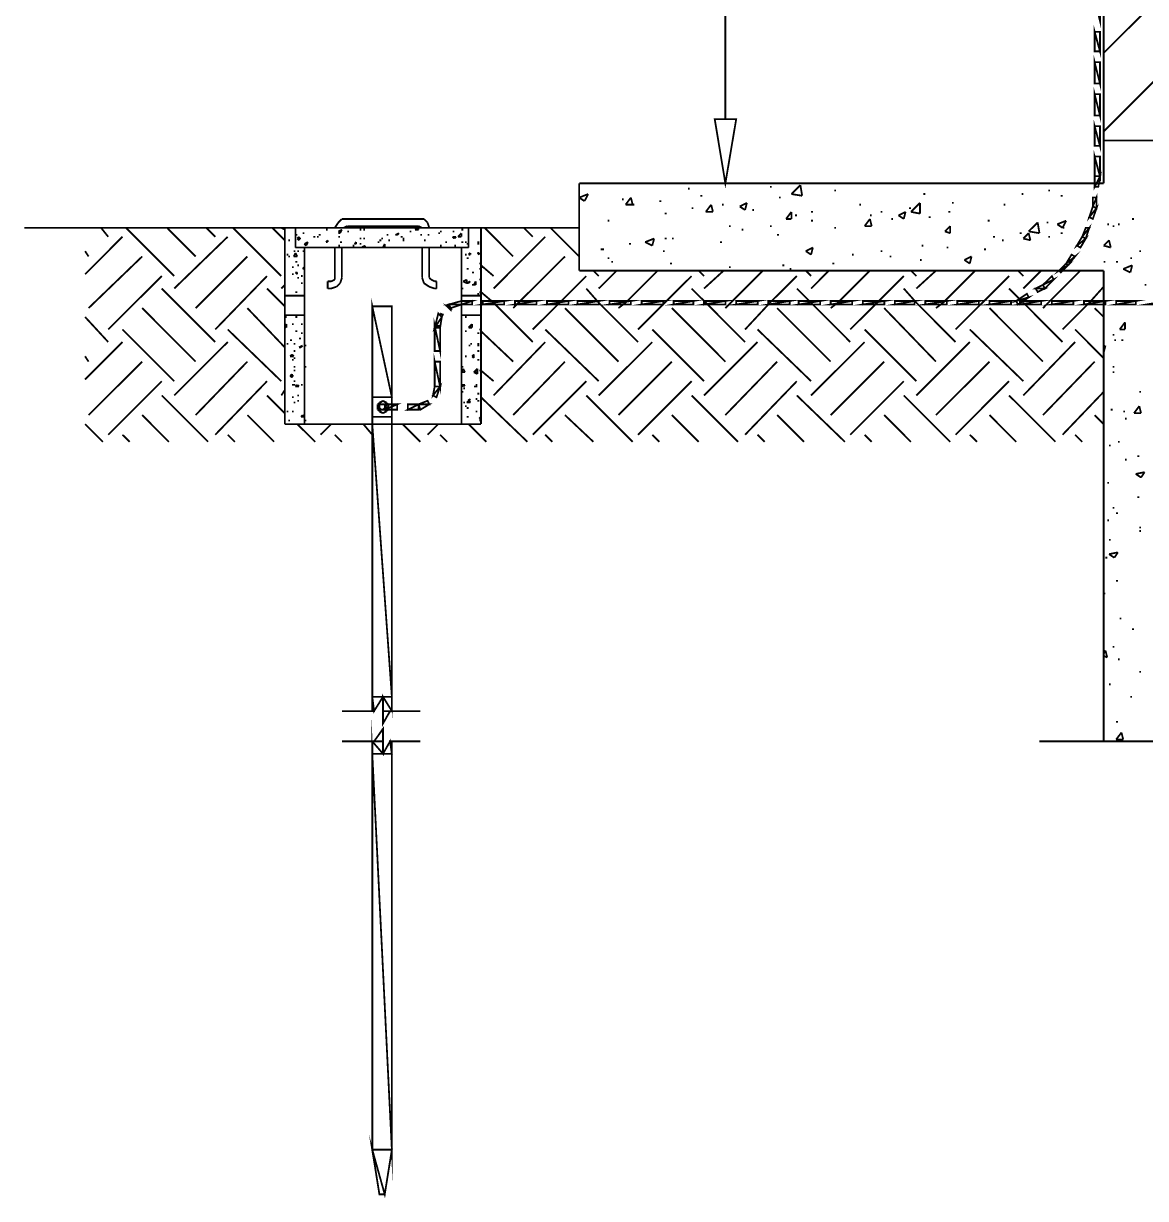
# Model space of a CAD drawing. Extents: x 0 to 210, y 0 to 297.
# Drawn here: x 38.53 to 65.21, y 135.45 to 163.39 of the extents above; entities that cross this region are included whole.
import ezdxf

# ---------------------------------------------------------------- set-up
doc = ezdxf.new("R2010")
doc.units = 0
doc.header["$MEASUREMENT"] = 0
for name, color, linetype in [('C00-00-00-BLACK', 7, 'Continuous'), ('C00-00-FF', 5, 'Continuous'), ('C00-7E-FF', 150, 'Continuous'), ('C00-FF-00', 3, 'Continuous'), ('C95-49-00', 34, 'Continuous'), ('CFD-CC-65', 31, 'Continuous')]:
    doc.layers.add(name, color=color, linetype=linetype)

msp = doc.modelspace()

# ---------------------------------------------------------------- linework, layer by layer
at = {"layer": 'C00-00-00-BLACK', "const_width": 0.0423}
for points in [[(64.2112, 159.586), (64.2112, 262.295)], [(64.2112, 162.682), (69.3843, 167.852)], [(64.2112, 160.817), (69.3843, 165.986)], [(154.503, 160.605), (64.2112, 160.605)], [(64.2112, 159.586), (51.7426, 159.586)], [(51.7426, 159.586), (51.7426, 157.51)], [(51.7426, 157.51), (51.7426, 159.586)], [(56.279, 159.501), (56.3217, 159.501)], [(56.7877, 159.331), (57.0011, 159.544)], [(57.0438, 159.29), (57.0011, 159.544)], [(51.7426, 159.247), (51.9536, 159.331)], [(51.7426, 159.247), (51.8693, 159.163)], [(51.8693, 159.163), (51.9536, 159.331)], [(52.7611, 159.205), (52.8024, 159.205)], [(52.8451, 159.078), (52.9717, 159.247)], [(53.0144, 159.078), (52.9717, 159.247)], [(54.3292, 159.46), (54.3719, 159.46)], [(54.6255, 159.29), (54.6682, 159.29)], [(56.4914, 159.247), (56.534, 159.247)], [(56.7877, 159.331), (57.0438, 159.29)], [(57.8058, 159.417), (57.8485, 159.417)], [(59.9281, 159.331), (59.9708, 159.331)], [(62.2596, 159.331), (62.3013, 159.331)], [(62.8964, 159.417), (62.9391, 159.417)], [(63.1927, 159.29), (63.2354, 159.29)], [(52.8451, 159.078), (53.0144, 159.078)], [(52.9717, 159.078), (53.0144, 159.078)], [(53.0144, 159.078), (53.0571, 159.078)], [(53.6497, 159.163), (53.6924, 159.163)], [(54.4146, 158.994), (54.4558, 158.994)], [(54.7522, 158.908), (54.8802, 159.078)], [(54.9219, 158.908), (54.8802, 159.078)], [(55.1339, 159.078), (55.1766, 159.078)], [(55.5597, 159.035), (55.7294, 159.121)], [(55.5597, 159.035), (55.6867, 158.951)], [(55.6867, 158.951), (55.7294, 159.121)], [(55.856, 158.951), (55.8987, 158.951)], [(58.4013, 159.078), (58.444, 159.078)], [(59.5863, 158.994), (59.629, 158.994)], [(59.629, 158.908), (59.8442, 159.121)], [(59.8442, 158.866), (59.8442, 159.121)], [(60.6062, 159.121), (60.6474, 159.121)], [(61.8352, 159.078), (61.8779, 159.078)], [(46.0167, 158.655), (45.9313, 158.528)], [(46.101, 158.739), (46.0167, 158.655)], [(46.2276, 158.739), (46.101, 158.739)], [(46.2276, 158.739), (47.9242, 158.739)], [(48.0508, 158.739), (47.9242, 158.739)], [(48.1362, 158.655), (48.0508, 158.739)], [(48.1774, 158.528), (48.1362, 158.655)], [(52.4192, 158.698), (52.4619, 158.698)], [(53.7767, 158.866), (53.8194, 158.866)], [(54.7522, 158.908), (54.9219, 158.908)], [(56.6607, 158.739), (56.7877, 158.908)], [(56.6607, 158.739), (56.7877, 158.739)], [(56.7877, 158.739), (56.7877, 158.908)], [(56.8745, 158.824), (56.9172, 158.824)], [(57.2562, 158.908), (57.2989, 158.908)], [(57.2562, 158.698), (57.2989, 158.698)], [(58.528, 158.569), (58.655, 158.739)], [(58.655, 158.824), (58.6976, 158.824)], [(58.6976, 158.569), (58.655, 158.739)], [(58.9097, 158.908), (58.9523, 158.908)], [(59.1633, 158.739), (59.206, 158.739)], [(59.333, 158.824), (59.5023, 158.908)], [(59.333, 158.824), (59.4596, 158.739)], [(59.4596, 158.739), (59.5023, 158.908)], [(59.629, 158.908), (59.8442, 158.866)], [(60.0548, 158.782), (60.0975, 158.782)], [(60.5208, 158.908), (60.5635, 158.908)], [(61.4549, 158.698), (61.4976, 158.698)], [(62.4279, 158.443), (62.6428, 158.655)], [(62.6854, 158.401), (62.6428, 158.655)], [(62.8551, 158.655), (62.8964, 158.655)], [(63.1088, 158.612), (63.3194, 158.698)], [(63.2354, 158.528), (63.3194, 158.698)], [(64.8892, 158.739), (64.9319, 158.739)], [(38.5519, 158.528), (51.7426, 158.528)], [(44.6596, 158.528), (44.7435, 158.485)], [(44.7435, 158.528), (44.7435, 153.863)], [(44.9972, 158.528), (44.9972, 158.06)], [(45.1665, 158.401), (45.2092, 158.401)], [(45.7207, 158.485), (45.762, 158.485)], [(46.0167, 158.443), (46.101, 158.485)], [(46.0167, 158.443), (46.0583, 158.401)], [(46.0167, 158.401), (46.0583, 158.401)], [(46.0167, 158.401), (46.0583, 158.401)], [(46.0583, 158.401), (46.101, 158.485)], [(46.2276, 158.569), (46.1437, 158.528)], [(46.2276, 158.569), (47.9242, 158.569)], [(46.2276, 158.443), (46.2703, 158.443)], [(46.524, 158.485), (46.5667, 158.485)], [(46.6094, 158.485), (46.6506, 158.485)], [(47.3742, 158.359), (47.4581, 158.401)], [(47.4155, 158.359), (47.4581, 158.401)], [(47.7118, 158.443), (47.7545, 158.443)], [(47.8398, 158.485), (47.9242, 158.528)], [(47.8398, 158.485), (47.9242, 158.485)], [(48.0081, 158.528), (47.9242, 158.569)], [(47.9242, 158.485), (47.9242, 158.528)], [(48.3926, 158.401), (48.4353, 158.401)], [(48.4353, 158.443), (48.4766, 158.443)], [(48.7317, 158.443), (48.7729, 158.443)], [(48.8583, 158.316), (48.9423, 158.401)], [(48.9423, 158.485), (48.985, 158.485)], [(48.9423, 158.316), (48.9423, 158.401)], [(49.112, 158.528), (49.112, 158.06)], [(49.324, 158.528), (49.3656, 158.528)], [(49.4083, 158.528), (49.4083, 153.863)], [(55.3036, 158.569), (55.3462, 158.569)], [(55.6024, 158.485), (55.645, 158.485)], [(56.279, 158.569), (56.3217, 158.569)], [(57.8058, 158.528), (57.8485, 158.528)], [(58.528, 158.569), (58.6976, 158.569)], [(60.4365, 158.443), (60.5635, 158.569)], [(60.4365, 158.443), (60.5635, 158.401)], [(60.5635, 158.401), (60.5635, 158.569)], [(62.2169, 158.401), (62.2596, 158.401)], [(62.3013, 158.273), (62.4279, 158.401)], [(62.4279, 158.443), (62.6854, 158.401)], [(62.4706, 158.232), (62.4279, 158.401)], [(63.1088, 158.612), (63.2354, 158.528)], [(63.1927, 158.401), (63.2354, 158.401)], [(63.2354, 158.528), (63.2781, 158.528)], [(64.2966, 158.612), (64.3393, 158.612)], [(64.4232, 158.569), (64.4659, 158.569)], [(64.5502, 158.612), (64.5929, 158.612)], [(44.8289, 158.232), (44.8702, 158.232)], [(44.9972, 158.359), (45.0398, 158.359)], [(45.0398, 158.273), (45.0825, 158.316)], [(45.0398, 158.273), (45.0825, 158.232)], [(45.0398, 158.273), (45.0825, 158.273)], [(45.0825, 158.232), (45.0825, 158.316)], [(45.0825, 158.273), (45.1252, 158.273)], [(45.2092, 158.146), (45.2935, 158.189)], [(45.2092, 158.146), (45.2519, 158.105)], [(45.2519, 158.105), (45.2935, 158.189)], [(45.4244, 158.316), (45.4656, 158.316)], [(45.5083, 158.316), (45.551, 158.316)], [(45.551, 158.359), (45.5923, 158.359)], [(45.7207, 158.189), (45.762, 158.232)], [(45.7207, 158.189), (45.762, 158.189)], [(45.762, 158.189), (45.762, 158.232)], [(46.0167, 158.316), (46.0583, 158.316)], [(46.0167, 158.105), (46.0583, 158.105)], [(46.0583, 158.189), (46.101, 158.189)], [(46.3543, 158.105), (46.3973, 158.105)], [(46.3973, 158.146), (46.44, 158.189)], [(46.3973, 158.146), (46.44, 158.146)], [(46.44, 158.146), (46.44, 158.189)], [(46.524, 158.273), (46.5667, 158.273)], [(46.524, 158.146), (46.5667, 158.146)], [(46.5667, 158.06), (46.6506, 158.105)], [(46.6094, 158.273), (46.6506, 158.273)], [(46.6506, 158.06), (46.6506, 158.105)], [(46.9498, 158.189), (46.9925, 158.189)], [(46.9925, 158.232), (47.0352, 158.232)], [(47.0352, 158.273), (47.0778, 158.273)], [(47.0778, 158.06), (47.1191, 158.146)], [(47.1191, 158.06), (47.1191, 158.146)], [(47.1622, 158.359), (47.2048, 158.359)], [(47.2048, 158.232), (47.2461, 158.232)], [(47.3742, 158.359), (47.4155, 158.359)], [(47.5008, 158.316), (47.5425, 158.316)], [(47.5425, 158.273), (47.5851, 158.273)], [(47.5425, 158.232), (47.5851, 158.232)], [(47.9668, 158.359), (48.0081, 158.359)], [(48.0508, 158.232), (48.0935, 158.232)], [(48.1362, 158.359), (48.1774, 158.359)], [(48.4353, 158.105), (48.4766, 158.105)], [(48.562, 158.189), (48.6033, 158.189)], [(48.8156, 158.316), (48.7317, 158.316)], [(48.7317, 158.316), (48.7729, 158.273)], [(48.7729, 158.273), (48.8156, 158.316)], [(48.7729, 158.105), (48.8156, 158.105)], [(48.8583, 158.316), (48.9423, 158.316)], [(48.9423, 158.189), (48.985, 158.189)], [(49.028, 158.189), (49.0693, 158.189)], [(49.0693, 158.146), (49.112, 158.146)], [(49.324, 158.189), (49.3656, 158.189)], [(49.324, 158.146), (49.3656, 158.146)], [(52.9304, 158.146), (52.9717, 158.146)], [(53.3107, 158.189), (53.5231, 158.273)], [(53.3107, 158.189), (53.4804, 158.105)], [(53.4804, 158.105), (53.5231, 158.273)], [(53.7767, 158.273), (53.8194, 158.273)], [(53.9461, 158.273), (53.9888, 158.273)], [(55.0912, 158.189), (55.1339, 158.189)], [(56.4487, 158.359), (56.4914, 158.359)], [(59.8854, 158.105), (59.9281, 158.105)], [(61.5819, 158.316), (61.6246, 158.316)], [(61.794, 158.232), (61.8352, 158.232)], [(62.3013, 158.273), (62.4706, 158.232)], [(62.8964, 158.316), (62.9391, 158.316)], [(64.2112, 158.105), (64.3393, 158.232)], [(64.2112, 158.105), (64.3805, 158.06)], [(64.3805, 158.06), (64.3393, 158.232)], [(44.7862, 157.89), (44.8289, 157.89)], [(44.8289, 157.847), (44.8702, 157.847)], [(44.9559, 157.974), (44.9972, 157.974)], [(44.9559, 157.847), (44.9972, 157.933)], [(44.9559, 157.847), (45.0398, 157.847)], [(44.9972, 158.06), (49.112, 158.06)], [(45.0398, 157.847), (44.9972, 157.933)], [(45.0398, 157.974), (45.0825, 157.974)], [(45.1665, 157.974), (45.2092, 157.974)], [(45.2092, 158.06), (45.2092, 153.863)], [(45.5083, 158.06), (45.551, 158.06)], [(45.9313, 157.34), (45.9313, 158.06)], [(46.101, 157.34), (46.101, 158.06)], [(46.5667, 158.06), (46.6094, 158.06)], [(47.0778, 158.06), (47.1191, 158.06)], [(47.7972, 158.06), (47.8398, 158.06)], [(47.7972, 158.06), (47.8398, 158.06)], [(48.0081, 157.34), (48.0081, 158.06)], [(48.1774, 157.34), (48.1774, 158.06)], [(48.9423, 158.06), (48.9423, 153.863)], [(49.028, 157.89), (49.0693, 157.89)], [(49.0693, 157.806), (49.112, 157.806)], [(49.112, 157.89), (49.1546, 157.933)], [(49.112, 157.89), (49.1546, 157.89)], [(49.1546, 157.89), (49.1546, 157.933)], [(49.324, 157.933), (49.3656, 157.933)], [(49.324, 157.933), (49.3656, 157.89)], [(49.3656, 157.89), (49.3656, 157.933)], [(52.2496, 158.017), (52.2922, 158.017)], [(52.2922, 158.017), (52.3353, 158.017)], [(52.4192, 157.806), (52.4619, 157.806)], [(53.7337, 157.974), (53.7767, 157.974)], [(57.1292, 157.974), (57.2989, 158.06)], [(57.1292, 157.974), (57.2562, 157.89)], [(57.2562, 157.89), (57.2989, 158.06)], [(58.2291, 157.89), (58.2718, 157.89)], [(58.9097, 157.974), (58.9523, 157.974)], [(59.1206, 157.847), (59.1633, 157.847)], [(60.4781, 158.06), (60.5208, 158.06)], [(60.9025, 157.763), (61.0704, 157.847)], [(61.0291, 157.678), (61.0704, 157.847)], [(61.3696, 158.017), (61.4123, 158.017)], [(64.8462, 157.806), (64.8892, 157.806)], [(65.0586, 157.974), (65.1013, 157.974)], [(44.9132, 157.594), (44.9559, 157.594)], [(44.9972, 157.721), (45.0398, 157.721)], [(45.0398, 157.637), (45.0825, 157.637)], [(45.1665, 157.551), (45.2092, 157.594)], [(45.1665, 157.551), (45.2092, 157.551)], [(49.0693, 157.551), (49.112, 157.551)], [(49.3656, 157.678), (49.4083, 157.678)], [(49.3656, 157.551), (49.4083, 157.551)], [(49.4083, 157.594), (49.451, 157.594)], [(52.5032, 157.721), (52.5459, 157.721)], [(53.9034, 157.678), (53.9461, 157.678)], [(55.3036, 157.594), (55.3462, 157.594)], [(56.5753, 157.637), (56.618, 157.637)], [(56.745, 157.551), (56.7877, 157.551)], [(57.7631, 157.678), (57.8058, 157.678)], [(59.8442, 157.763), (59.8854, 157.763)], [(60.9025, 157.763), (61.0291, 157.678)], [(64.2112, 157.721), (64.2539, 157.721)], [(64.5086, 157.721), (64.5502, 157.721)], [(64.6769, 157.551), (64.8892, 157.637)], [(64.6769, 157.551), (64.8462, 157.467)], [(64.8462, 157.467), (64.8892, 157.637)], [(44.9132, 157.424), (44.9559, 157.424)], [(44.9972, 157.467), (45.0398, 157.467)], [(44.9972, 157.467), (45.0398, 157.424)], [(45.0398, 157.424), (45.0398, 157.467)], [(45.0398, 157.34), (45.0825, 157.34)], [(45.1252, 157.382), (45.1665, 157.382)], [(45.8474, 157.255), (45.762, 157.255)], [(45.762, 157.255), (45.762, 157.085)], [(45.8474, 157.255), (45.9313, 157.298)], [(45.9313, 157.298), (45.9313, 157.34)], [(46.0583, 157.212), (46.101, 157.34)], [(48.0081, 157.34), (48.0508, 157.212)], [(48.1774, 157.34), (48.2205, 157.298)], [(48.2205, 157.298), (48.3073, 157.255)], [(48.35, 157.255), (48.3073, 157.255)], [(48.35, 157.085), (48.35, 157.255)], [(48.985, 157.255), (49.0693, 157.298)], [(48.985, 157.255), (49.0693, 157.212)], [(49.0693, 157.212), (49.0693, 157.298)], [(49.0693, 157.212), (49.1546, 157.255)], [(49.112, 157.212), (49.1546, 157.255)], [(49.1959, 157.467), (49.2386, 157.467)], [(49.2386, 157.171), (49.2813, 157.255)], [(49.2813, 157.171), (49.2813, 157.255)], [(49.3656, 157.298), (49.4083, 157.298)], [(64.2112, 157.51), (51.7426, 157.51)], [(55.5597, 157.51), (55.6024, 157.51)], [(56.406, 157.51), (56.4487, 157.51)], [(58.2718, 157.51), (58.3173, 157.51)], [(64.2112, 146.32), (64.2112, 157.51)], [(44.9972, 157.001), (45.0398, 157.001)], [(45.1252, 157.212), (45.1665, 157.212)], [(45.762, 157.085), (45.8474, 157.085)], [(45.8474, 157.085), (45.974, 157.128)], [(45.974, 157.128), (46.0583, 157.212)], [(48.0508, 157.212), (48.1774, 157.128)], [(48.1774, 157.128), (48.3073, 157.085)], [(48.3073, 157.085), (48.35, 157.085)], [(48.9423, 157.085), (48.985, 157.085)], [(49.0693, 157.212), (49.112, 157.212)], [(49.1959, 157.171), (49.2386, 157.171)], [(49.2386, 157.171), (49.2813, 157.171)], [(49.3656, 157.001), (49.4083, 157.001)], [(65.1852, 157.171), (65.2279, 157.171)], [(44.7435, 156.916), (45.2092, 156.916)], [(44.9972, 156.916), (45.0398, 156.916)], [(48.9423, 156.916), (49.4083, 156.916)], [(49.324, 156.959), (49.3656, 156.959)], [(44.7435, 156.451), (45.2092, 156.451)], [(44.7435, 156.409), (44.7862, 156.409)], [(44.9972, 156.409), (45.0398, 156.409)], [(46.8231, 156.662), (47.2888, 156.662)], [(46.8231, 156.662), (46.8231, 153.863)], [(46.9085, 156.662), (47.2048, 156.662)], [(47.2888, 156.662), (47.2888, 153.863)], [(48.9423, 156.451), (49.4083, 156.451)], [(49.028, 156.409), (49.0693, 156.409)], [(44.7435, 156.197), (44.7862, 156.239)], [(44.7435, 156.197), (44.7862, 156.154)], [(44.7435, 156.197), (44.7862, 156.197)], [(44.7862, 156.154), (44.7862, 156.239)], [(44.9132, 156.239), (44.9559, 156.239)], [(45.1252, 156.239), (45.1665, 156.239)], [(49.112, 156.154), (49.1959, 156.239)], [(49.112, 156.154), (49.1959, 156.154)], [(49.1959, 156.154), (49.1959, 156.239)], [(64.5929, 156.112), (64.7196, 156.282)], [(64.7196, 156.112), (64.7196, 156.282)], [(44.8702, 155.856), (44.9132, 155.856)], [(44.9972, 156.07), (45.0398, 156.07)], [(45.0825, 155.897), (45.1252, 155.897)], [(45.1252, 156.024), (45.1665, 156.024)], [(49.028, 156.07), (49.0693, 156.07)], [(49.324, 156.024), (49.3656, 156.024)], [(49.3656, 156.112), (49.4083, 156.112)], [(64.4232, 155.983), (64.4659, 155.983)], [(64.4659, 155.856), (64.5086, 155.856)], [(64.5929, 156.112), (64.7196, 156.112)], [(64.6356, 155.856), (64.6769, 155.856)], [(44.7862, 155.771), (44.8289, 155.771)], [(44.9559, 155.771), (44.9972, 155.771)], [(44.9559, 155.601), (44.9972, 155.601)], [(45.0825, 155.686), (45.1665, 155.728)], [(45.0825, 155.686), (45.1252, 155.686)], [(45.1252, 155.686), (45.1665, 155.728)], [(45.2092, 155.728), (45.2519, 155.728)], [(45.2092, 155.728), (45.2092, 155.686)], [(49.112, 155.728), (49.1546, 155.728)], [(49.1546, 155.771), (49.1959, 155.771)], [(49.324, 155.771), (49.3656, 155.771)], [(49.324, 155.728), (49.3656, 155.728)], [(49.324, 155.601), (49.3656, 155.601)], [(64.2112, 155.686), (64.2539, 155.728)], [(64.2112, 155.558), (64.2539, 155.728)], [(44.8702, 155.474), (44.9132, 155.517)], [(44.8702, 155.474), (44.9559, 155.474)], [(44.9559, 155.474), (44.9132, 155.517)], [(44.9132, 155.39), (44.9559, 155.39)], [(44.9559, 155.432), (44.9972, 155.432)], [(49.028, 155.474), (49.0693, 155.474)], [(49.1959, 155.474), (49.2386, 155.517)], [(49.1959, 155.474), (49.2386, 155.432)], [(49.2386, 155.432), (49.2386, 155.517)], [(49.324, 155.39), (49.3656, 155.39)], [(44.8702, 155.009), (44.9132, 155.051)], [(44.9132, 154.966), (44.9132, 155.051)], [(44.9559, 155.221), (44.9972, 155.221)], [(44.9559, 155.135), (44.9972, 155.135)], [(45.2092, 155.221), (45.2519, 155.221)], [(48.9423, 155.221), (48.985, 155.221)], [(48.9423, 155.094), (48.985, 155.178)], [(48.9423, 155.094), (49.028, 155.094)], [(49.028, 155.094), (48.985, 155.178)], [(49.2386, 155.094), (49.324, 155.178)], [(49.2386, 155.094), (49.324, 155.051)], [(49.2386, 155.094), (49.2813, 155.094)], [(49.2813, 155.094), (49.324, 155.094)], [(49.324, 155.051), (49.324, 155.178)], [(49.3656, 155.135), (49.4083, 155.135)], [(64.4232, 155.221), (64.4659, 155.221)], [(64.4232, 155.094), (64.4659, 155.094)], [(44.8702, 155.009), (44.9132, 154.966)], [(44.9132, 155.009), (44.9559, 155.009)], [(44.9132, 154.798), (44.9559, 154.798)], [(44.9559, 154.882), (44.9972, 154.882)], [(44.9559, 154.798), (44.9972, 154.798)], [(44.9972, 154.755), (45.0398, 154.798)], [(44.9972, 154.755), (45.0825, 154.755)], [(45.0825, 154.755), (45.0398, 154.798)], [(45.1252, 154.798), (45.1665, 154.798)], [(48.9423, 154.798), (49.028, 154.798)], [(48.9423, 154.798), (48.985, 154.755)], [(48.985, 154.755), (49.028, 154.798)], [(49.2386, 154.755), (49.2813, 154.755)], [(49.2813, 154.798), (49.324, 154.798)], [(49.2813, 154.755), (49.324, 154.755)], [(44.9132, 154.5), (44.9559, 154.5)], [(45.0398, 154.543), (45.0825, 154.543)], [(46.8231, 154.5), (46.8231, 154.036)], [(46.8231, 154.5), (47.2888, 154.5)], [(47.2888, 154.5), (47.2888, 154.036)], [(48.9423, 154.628), (48.985, 154.628)], [(48.985, 154.712), (49.028, 154.712)], [(49.0693, 154.373), (49.1546, 154.459)], [(49.1546, 154.373), (49.112, 154.459)], [(49.2813, 154.459), (49.324, 154.459)], [(49.324, 154.585), (49.3656, 154.585)], [(65.0586, 154.628), (65.1013, 154.628)], [(44.9559, 154.373), (44.9972, 154.373)], [(45.0398, 154.416), (45.0825, 154.416)], [(47.0778, 154.416), (46.9498, 154.332)], [(46.9925, 154.373), (46.9498, 154.289)], [(46.9498, 154.332), (46.9498, 154.204)], [(46.9498, 154.289), (46.9925, 154.162)], [(46.9498, 154.204), (47.0778, 154.12)], [(47.0778, 154.416), (46.9925, 154.373)], [(47.0778, 154.332), (46.9925, 154.332)], [(46.9925, 154.332), (46.9925, 154.289)], [(46.9925, 154.289), (46.9925, 154.204)], [(46.9925, 154.246), (47.0352, 154.204)], [(46.9925, 154.204), (47.0778, 154.204)], [(47.0352, 154.204), (47.0778, 154.204)], [(47.2048, 154.332), (47.0778, 154.416)], [(47.1622, 154.373), (47.0778, 154.416)], [(47.1191, 154.332), (47.0778, 154.332)], [(47.1191, 154.332), (47.0778, 154.332)], [(47.0778, 154.204), (47.1191, 154.246)], [(47.0778, 154.12), (47.2048, 154.204)], [(47.0778, 154.204), (47.1191, 154.204)], [(47.1622, 154.289), (47.1191, 154.332)], [(47.1191, 154.289), (47.1191, 154.332)], [(47.1191, 154.204), (47.1622, 154.289)], [(47.1191, 154.246), (47.1191, 154.289)], [(47.2048, 154.289), (47.1622, 154.373)], [(47.1622, 154.162), (47.2048, 154.289)], [(47.2048, 154.204), (47.2048, 154.332)], [(48.985, 154.373), (49.028, 154.373)], [(49.028, 154.289), (49.0693, 154.289)], [(49.0693, 154.373), (49.1546, 154.373)], [(49.0693, 154.246), (49.112, 154.246)], [(49.324, 154.416), (49.3656, 154.416)], [(64.3805, 154.204), (64.4232, 154.204)], [(64.9319, 154.12), (65.0586, 154.289)], [(65.1013, 154.12), (65.0586, 154.289)], [(44.7862, 154.162), (44.8289, 154.162)], [(44.8289, 153.948), (44.8702, 153.948)], [(44.9132, 154.162), (44.9559, 154.162)], [(45.1252, 154.036), (45.1665, 154.077)], [(45.1252, 154.036), (45.2092, 154.036)], [(45.2092, 154.036), (45.1665, 154.077)], [(45.2092, 153.948), (45.2519, 153.948)], [(45.2092, 153.948), (45.2519, 153.948)], [(47.2888, 154.036), (46.8231, 154.036)], [(46.9925, 154.162), (47.0778, 154.12)], [(47.0778, 154.12), (47.1622, 154.162)], [(49.0693, 154.036), (49.112, 154.036)], [(49.2813, 154.162), (49.324, 154.162)], [(49.3656, 153.99), (49.4083, 154.036)], [(49.3656, 153.99), (49.4083, 153.99)], [(49.3656, 153.948), (49.4083, 153.948)], [(64.6769, 154.162), (64.7196, 154.162)], [(64.7196, 153.99), (64.7622, 153.99)], [(64.9319, 154.12), (65.1013, 154.12)], [(44.7435, 153.863), (49.4083, 153.863)], [(46.8231, 153.863), (46.8231, 147.04)], [(47.2888, 153.863), (47.2888, 147.04)], [(64.3393, 153.355), (64.3805, 153.355)], [(64.5502, 153.44), (64.5929, 153.44)], [(65.0159, 153.101), (65.0586, 153.101)], [(64.7196, 153.016), (64.7622, 153.016)], [(64.9732, 152.678), (65.1852, 152.72)], [(64.9732, 152.678), (65.1013, 152.593)], [(65.1013, 152.593), (65.1852, 152.72)], [(64.2966, 152.466), (64.3393, 152.466)], [(65.0159, 152.127), (65.0586, 152.127)], [(64.4232, 151.871), (64.4659, 151.871)], [(64.5086, 151.744), (64.5502, 151.744)], [(64.2966, 151.575), (64.3393, 151.575)], [(65.0586, 151.405), (65.1013, 151.405)], [(64.3393, 151.109), (64.3805, 151.109)], [(65.0586, 151.321), (65.1013, 151.321)], [(64.2539, 150.686), (64.2966, 150.686)], [(64.3393, 150.77), (64.5502, 150.813)], [(64.3393, 150.77), (64.4659, 150.686)], [(64.4659, 150.686), (64.5502, 150.813)], [(64.5086, 150.134), (64.5502, 150.134)], [(64.2112, 149.837), (64.2539, 149.837)], [(64.5929, 149.243), (64.6356, 149.243)], [(64.8892, 148.989), (64.9319, 148.989)], [(64.2112, 148.397), (64.2539, 148.481)], [(64.2112, 148.354), (64.2966, 148.313)], [(64.2966, 148.313), (64.2539, 148.481)], [(64.4232, 148.566), (64.4659, 148.566)], [(64.5502, 148.27), (64.5929, 148.27)], [(65.0586, 147.974), (65.1013, 147.974)], [(64.3393, 147.675), (64.3805, 147.675)], [(47.0778, 147.379), (46.8658, 147.04)], [(47.0778, 147.379), (47.0778, 146.743)], [(64.8462, 147.379), (64.8892, 147.379)], [(46.8658, 147.04), (46.101, 147.04)], [(47.0778, 146.743), (47.2461, 147.04)], [(47.2461, 147.04), (47.9668, 147.04)], [(64.5086, 146.786), (64.5502, 146.786)], [(47.0778, 146.616), (46.8658, 146.32)], [(47.0778, 146.616), (47.0778, 146.024)], [(64.5086, 146.363), (64.6356, 146.531)], [(64.5086, 146.363), (64.6769, 146.363)], [(64.6769, 146.363), (64.6356, 146.531)], [(46.8658, 146.32), (46.101, 146.32)], [(46.8231, 146.32), (46.8231, 136.612)], [(47.0778, 146.024), (47.2461, 146.32)], [(47.2461, 146.32), (47.9668, 146.32)], [(47.2888, 146.32), (47.2888, 136.612)], [(62.6854, 146.32), (66.3303, 146.32)], [(47.2888, 136.612), (46.8231, 136.612)], [(46.9925, 135.551), (46.8231, 136.612)], [(47.1191, 135.551), (47.2888, 136.612)], [(46.9925, 135.551), (47.1191, 135.551)]]:
    msp.add_lwpolyline(points, dxfattribs=at)
at = {"layer": 'C00-00-FF', "const_width": 0.0423}
msp.add_lwpolyline([(55.4757, 159.586), (53.6497, 159.586)], dxfattribs=at)
at = {"layer": 'C00-7E-FF', "const_width": 0.0423}
for points in [[(55.2178, 161.113), (55.2178, 205.748)], [(52.2496, 159.586), (55.7294, 159.586)]]:
    msp.add_lwpolyline(points, dxfattribs=at)
msp.add_lwpolyline([(54.9645, 161.113), (55.4757, 161.113), (55.2178, 159.586), (54.9645, 161.113)], close=True, dxfattribs=at)
at = {"layer": 'C00-7E-FF'}
msp.add_lwpolyline([(54.9645, 161.113), (55.4757, 161.113), (55.2178, 159.586), (54.9645, 161.113)], close=True, dxfattribs=at)
at = {"layer": 'C00-FF-00', "const_width": 0.0423}
for points in [[(64.1244, 163.444), (63.9974, 163.952), (64.1244, 163.952), (64.1244, 163.444)], [(64.1244, 162.724), (63.9974, 163.19), (64.1244, 163.19), (64.1244, 162.724)], [(63.9974, 162.724), (64.1244, 162.724), (63.9974, 163.19), (63.9974, 162.724)], [(63.9974, 161.96), (64.1244, 161.96), (63.9974, 162.468), (63.9974, 161.96)], [(64.1244, 161.96), (63.9974, 162.468), (64.1244, 162.468), (64.1244, 161.96)], [(63.9974, 161.198), (64.1244, 161.198), (63.9974, 161.706), (63.9974, 161.198)], [(64.1244, 161.198), (63.9974, 161.706), (64.1244, 161.706), (64.1244, 161.198)], [(64.1244, 160.478), (63.9974, 160.944), (64.1244, 160.944), (64.1244, 160.478)], [(63.9974, 160.478), (64.1244, 160.478), (63.9974, 160.944), (63.9974, 160.478)], [(63.9974, 159.756), (64.1244, 159.756), (63.9974, 160.222), (63.9974, 159.756)], [(64.1244, 159.756), (63.9974, 160.222), (64.1244, 160.222), (64.1244, 159.756)], [(64.0842, 159.501), (63.9974, 159.501), (64.1269, 159.756), (64.0842, 159.501)], [(63.9974, 159.501), (64.1269, 159.756), (63.9974, 159.756), (63.9974, 159.501)], [(64.0401, 158.994), (63.9547, 159.035), (64.0401, 159.247), (64.0401, 158.994)], [(63.9547, 159.035), (64.0401, 159.247), (63.9547, 159.247), (63.9547, 159.035)], [(63.8708, 158.782), (64.0401, 158.994), (63.9547, 159.035), (63.8708, 158.782)], [(63.9547, 158.739), (63.8708, 158.782), (64.0401, 158.994), (63.9547, 158.739)], [(63.7011, 158.316), (63.8708, 158.528), (63.7854, 158.528), (63.7011, 158.316)], [(63.7854, 158.273), (63.7011, 158.316), (63.8708, 158.528), (63.7854, 158.273)], [(63.5744, 158.105), (63.7854, 158.273), (63.7011, 158.316), (63.5744, 158.105)], [(63.6584, 158.06), (63.5744, 158.105), (63.7854, 158.273), (63.6584, 158.06)], [(63.3194, 157.678), (63.5317, 157.847), (63.4478, 157.89), (63.3194, 157.678)], [(63.3621, 157.637), (63.3194, 157.678), (63.5317, 157.847), (63.3621, 157.637)], [(63.1515, 157.51), (63.3621, 157.637), (63.3194, 157.678), (63.1515, 157.51)], [(63.1927, 157.467), (63.1515, 157.51), (63.3621, 157.637), (63.1927, 157.467)], [(62.7697, 157.171), (63.023, 157.298), (62.9818, 157.382), (62.7697, 157.171)], [(62.8124, 157.085), (62.7697, 157.171), (63.023, 157.298), (62.8124, 157.085)], [(62.1316, 156.789), (62.4279, 156.875), (62.3866, 156.959), (62.1316, 156.789)], [(62.5972, 157.085), (62.8124, 157.085), (62.7697, 157.171), (62.5972, 157.085)], [(62.6428, 157.001), (62.5972, 157.085), (62.8124, 157.085), (62.6428, 157.001)], [(48.9423, 156.789), (48.9423, 156.705), (48.6463, 156.705), (48.9423, 156.789)], [(48.689, 156.62), (48.6033, 156.662), (48.689, 156.578), (48.689, 156.62)], [(48.6463, 156.705), (48.689, 156.62), (48.6033, 156.662), (48.6463, 156.705)], [(48.9423, 156.705), (48.6463, 156.705), (48.689, 156.62), (48.9423, 156.705)], [(48.9423, 156.705), (49.1959, 156.789), (49.1959, 156.705), (48.9423, 156.705)], [(48.9423, 156.789), (48.9423, 156.705), (49.1959, 156.789), (48.9423, 156.789)], [(49.451, 156.705), (49.9607, 156.789), (49.9607, 156.705), (49.451, 156.705)], [(49.451, 156.789), (49.451, 156.705), (49.9607, 156.789), (49.451, 156.789)], [(50.2158, 156.705), (50.7256, 156.789), (50.7256, 156.705), (50.2158, 156.705)], [(50.2158, 156.789), (50.2158, 156.705), (50.7256, 156.789), (50.2158, 156.789)], [(50.9778, 156.705), (51.4876, 156.789), (51.4876, 156.705), (50.9778, 156.705)], [(50.9778, 156.789), (50.9778, 156.705), (51.4876, 156.789), (50.9778, 156.789)], [(51.6999, 156.705), (52.2097, 156.789), (52.2097, 156.705), (51.6999, 156.705)], [(51.6999, 156.789), (51.6999, 156.705), (52.2097, 156.789), (51.6999, 156.789)], [(52.4619, 156.705), (52.9717, 156.789), (52.9717, 156.705), (52.4619, 156.705)], [(52.4619, 156.789), (52.4619, 156.705), (52.9717, 156.789), (52.4619, 156.789)], [(53.2268, 156.705), (53.7365, 156.789), (53.7365, 156.705), (53.2268, 156.705)], [(53.2268, 156.789), (53.2268, 156.705), (53.7365, 156.789), (53.2268, 156.789)], [(53.9888, 156.705), (54.4558, 156.789), (54.4558, 156.705), (53.9888, 156.705)], [(53.9888, 156.789), (53.9888, 156.705), (54.4558, 156.789), (53.9888, 156.789)], [(54.7109, 156.705), (55.2207, 156.789), (55.2207, 156.705), (54.7109, 156.705)], [(54.7109, 156.789), (54.7109, 156.705), (55.2207, 156.789), (54.7109, 156.789)], [(55.4757, 156.705), (55.9855, 156.789), (55.9855, 156.705), (55.4757, 156.705)], [(55.4757, 156.789), (55.4757, 156.705), (55.9855, 156.789), (55.4757, 156.789)], [(56.2377, 156.705), (56.7475, 156.789), (56.7475, 156.705), (56.2377, 156.705)], [(56.2377, 156.789), (56.2377, 156.705), (56.7475, 156.789), (56.2377, 156.789)], [(56.9599, 156.705), (57.4696, 156.789), (57.4696, 156.705), (56.9599, 156.705)], [(56.9599, 156.789), (56.9599, 156.705), (57.4696, 156.789), (56.9599, 156.789)], [(57.7219, 156.705), (58.2316, 156.789), (58.2316, 156.705), (57.7219, 156.705)], [(57.7219, 156.789), (57.7219, 156.705), (58.2316, 156.789), (57.7219, 156.789)], [(58.4867, 156.705), (58.9964, 156.789), (58.9964, 156.705), (58.4867, 156.705)], [(58.4867, 156.789), (58.4867, 156.705), (58.9964, 156.789), (58.4867, 156.789)], [(59.2487, 156.705), (59.7158, 156.789), (59.7158, 156.705), (59.2487, 156.705)], [(59.2487, 156.789), (59.2487, 156.705), (59.7158, 156.789), (59.2487, 156.789)], [(59.9708, 156.705), (60.4806, 156.789), (60.4806, 156.705), (59.9708, 156.705)], [(59.9708, 156.789), (59.9708, 156.705), (60.4806, 156.789), (59.9708, 156.789)], [(60.7328, 156.705), (61.2429, 156.789), (61.2429, 156.705), (60.7328, 156.705)], [(60.7328, 156.789), (60.7328, 156.705), (61.2429, 156.789), (60.7328, 156.789)], [(61.4976, 156.705), (62.0078, 156.789), (62.0078, 156.705), (61.4976, 156.705)], [(61.4976, 156.789), (61.4976, 156.705), (62.0078, 156.789), (61.4976, 156.789)], [(62.2169, 156.705), (62.7271, 156.789), (62.7271, 156.705), (62.2169, 156.705)], [(62.1743, 156.705), (62.1316, 156.789), (62.4279, 156.875), (62.1743, 156.705)], [(62.2169, 156.789), (62.2169, 156.705), (62.7271, 156.789), (62.2169, 156.789)], [(62.9818, 156.705), (63.4919, 156.789), (63.4919, 156.705), (62.9818, 156.705)], [(62.9818, 156.789), (62.9818, 156.705), (63.4919, 156.789), (62.9818, 156.789)], [(63.7438, 156.705), (64.2539, 156.789), (64.2539, 156.705), (63.7438, 156.705)], [(63.7438, 156.789), (63.7438, 156.705), (64.2539, 156.789), (63.7438, 156.789)], [(64.5086, 156.705), (64.976, 156.789), (64.976, 156.705), (64.5086, 156.705)], [(64.5086, 156.789), (64.5086, 156.705), (64.976, 156.789), (64.5086, 156.789)], [(65.2279, 156.705), (65.738, 156.789), (65.738, 156.705), (65.2279, 156.705)], [(48.3926, 156.493), (48.4766, 156.409), (48.3073, 156.154), (48.3926, 156.493)], [(48.4766, 156.409), (48.3073, 156.154), (48.4353, 156.154), (48.4766, 156.409)], [(48.4353, 155.601), (48.3073, 156.194), (48.4353, 156.194), (48.4353, 155.601)], [(48.3073, 155.601), (48.4353, 155.601), (48.3073, 156.194), (48.3073, 155.601)], [(48.4353, 154.755), (48.3073, 155.347), (48.4353, 155.347), (48.4353, 154.755)], [(48.3073, 154.755), (48.4353, 154.755), (48.3073, 155.347), (48.3073, 154.755)], [(48.2656, 154.543), (48.4353, 154.755), (48.3073, 154.755), (48.2656, 154.543)], [(48.35, 154.5), (48.2656, 154.543), (48.4353, 154.755), (48.35, 154.5)], [(47.1191, 154.204), (47.4155, 154.332), (47.4155, 154.204), (47.1191, 154.204)], [(47.1191, 154.332), (47.1191, 154.204), (47.4155, 154.332), (47.1191, 154.332)], [(47.6705, 154.204), (47.9242, 154.332), (47.9242, 154.204), (47.6705, 154.204)], [(47.6705, 154.332), (47.6705, 154.204), (47.9242, 154.332), (47.6705, 154.332)], [(47.9242, 154.332), (48.1774, 154.332), (48.1362, 154.416), (47.9242, 154.332)], [(47.9668, 154.204), (47.9242, 154.332), (48.1774, 154.332), (47.9668, 154.204)]]:
    msp.add_lwpolyline(points, close=True, dxfattribs=at)
at = {"layer": 'C00-FF-00'}
for points in [[(63.9974, 162.724), (64.1244, 162.724), (63.9974, 163.19), (63.9974, 162.724)], [(64.1244, 162.724), (63.9974, 163.19), (64.1244, 163.19), (64.1244, 162.724)], [(63.9974, 161.96), (64.1244, 161.96), (63.9974, 162.468), (63.9974, 161.96)], [(64.1244, 161.96), (63.9974, 162.468), (64.1244, 162.468), (64.1244, 161.96)], [(63.9974, 161.198), (64.1244, 161.198), (63.9974, 161.706), (63.9974, 161.198)], [(64.1244, 161.198), (63.9974, 161.706), (64.1244, 161.706), (64.1244, 161.198)], [(63.9974, 160.478), (64.1244, 160.478), (63.9974, 160.944), (63.9974, 160.478)], [(64.1244, 160.478), (63.9974, 160.944), (64.1244, 160.944), (64.1244, 160.478)], [(63.9974, 159.756), (64.1244, 159.756), (63.9974, 160.222), (63.9974, 159.756)], [(64.1244, 159.756), (63.9974, 160.222), (64.1244, 160.222), (64.1244, 159.756)], [(64.0842, 159.501), (63.9974, 159.501), (64.1269, 159.756), (64.0842, 159.501)], [(63.9974, 159.501), (64.1269, 159.756), (63.9974, 159.756), (63.9974, 159.501)], [(64.0401, 158.994), (63.9547, 159.035), (64.0401, 159.247), (64.0401, 158.994)], [(63.9547, 159.035), (64.0401, 159.247), (63.9547, 159.247), (63.9547, 159.035)], [(63.8708, 158.782), (64.0401, 158.994), (63.9547, 159.035), (63.8708, 158.782)], [(63.9547, 158.739), (63.8708, 158.782), (64.0401, 158.994), (63.9547, 158.739)], [(63.7854, 158.273), (63.7011, 158.316), (63.8708, 158.528), (63.7854, 158.273)], [(63.7011, 158.316), (63.8708, 158.528), (63.7854, 158.528), (63.7011, 158.316)], [(63.5744, 158.105), (63.7854, 158.273), (63.7011, 158.316), (63.5744, 158.105)], [(63.6584, 158.06), (63.5744, 158.105), (63.7854, 158.273), (63.6584, 158.06)], [(63.3194, 157.678), (63.5317, 157.847), (63.4478, 157.89), (63.3194, 157.678)], [(63.3621, 157.637), (63.3194, 157.678), (63.5317, 157.847), (63.3621, 157.637)], [(63.1515, 157.51), (63.3621, 157.637), (63.3194, 157.678), (63.1515, 157.51)], [(63.1927, 157.467), (63.1515, 157.51), (63.3621, 157.637), (63.1927, 157.467)], [(62.7697, 157.171), (63.023, 157.298), (62.9818, 157.382), (62.7697, 157.171)], [(62.8124, 157.085), (62.7697, 157.171), (63.023, 157.298), (62.8124, 157.085)], [(62.5972, 157.085), (62.8124, 157.085), (62.7697, 157.171), (62.5972, 157.085)], [(62.6428, 157.001), (62.5972, 157.085), (62.8124, 157.085), (62.6428, 157.001)], [(48.9423, 156.789), (48.9423, 156.705), (48.6463, 156.705), (48.9423, 156.789)], [(48.9423, 156.789), (48.9423, 156.705), (49.1959, 156.789), (48.9423, 156.789)], [(48.9423, 156.705), (49.1959, 156.789), (49.1959, 156.705), (48.9423, 156.705)], [(49.451, 156.789), (49.451, 156.705), (49.9607, 156.789), (49.451, 156.789)], [(49.451, 156.705), (49.9607, 156.789), (49.9607, 156.705), (49.451, 156.705)], [(50.2158, 156.789), (50.2158, 156.705), (50.7256, 156.789), (50.2158, 156.789)], [(50.2158, 156.705), (50.7256, 156.789), (50.7256, 156.705), (50.2158, 156.705)], [(50.9778, 156.789), (50.9778, 156.705), (51.4876, 156.789), (50.9778, 156.789)], [(50.9778, 156.705), (51.4876, 156.789), (51.4876, 156.705), (50.9778, 156.705)], [(51.6999, 156.789), (51.6999, 156.705), (52.2097, 156.789), (51.6999, 156.789)], [(51.6999, 156.705), (52.2097, 156.789), (52.2097, 156.705), (51.6999, 156.705)], [(52.4619, 156.789), (52.4619, 156.705), (52.9717, 156.789), (52.4619, 156.789)], [(52.4619, 156.705), (52.9717, 156.789), (52.9717, 156.705), (52.4619, 156.705)], [(53.2268, 156.789), (53.2268, 156.705), (53.7365, 156.789), (53.2268, 156.789)], [(53.2268, 156.705), (53.7365, 156.789), (53.7365, 156.705), (53.2268, 156.705)], [(53.9888, 156.789), (53.9888, 156.705), (54.4558, 156.789), (53.9888, 156.789)], [(53.9888, 156.705), (54.4558, 156.789), (54.4558, 156.705), (53.9888, 156.705)], [(54.7109, 156.789), (54.7109, 156.705), (55.2207, 156.789), (54.7109, 156.789)], [(54.7109, 156.705), (55.2207, 156.789), (55.2207, 156.705), (54.7109, 156.705)], [(55.4757, 156.789), (55.4757, 156.705), (55.9855, 156.789), (55.4757, 156.789)], [(55.4757, 156.705), (55.9855, 156.789), (55.9855, 156.705), (55.4757, 156.705)], [(56.2377, 156.789), (56.2377, 156.705), (56.7475, 156.789), (56.2377, 156.789)], [(56.2377, 156.705), (56.7475, 156.789), (56.7475, 156.705), (56.2377, 156.705)], [(56.9599, 156.789), (56.9599, 156.705), (57.4696, 156.789), (56.9599, 156.789)], [(56.9599, 156.705), (57.4696, 156.789), (57.4696, 156.705), (56.9599, 156.705)], [(57.7219, 156.789), (57.7219, 156.705), (58.2316, 156.789), (57.7219, 156.789)], [(57.7219, 156.705), (58.2316, 156.789), (58.2316, 156.705), (57.7219, 156.705)], [(58.4867, 156.789), (58.4867, 156.705), (58.9964, 156.789), (58.4867, 156.789)], [(58.4867, 156.705), (58.9964, 156.789), (58.9964, 156.705), (58.4867, 156.705)], [(59.2487, 156.789), (59.2487, 156.705), (59.7158, 156.789), (59.2487, 156.789)], [(59.2487, 156.705), (59.7158, 156.789), (59.7158, 156.705), (59.2487, 156.705)], [(59.9708, 156.789), (59.9708, 156.705), (60.4806, 156.789), (59.9708, 156.789)], [(59.9708, 156.705), (60.4806, 156.789), (60.4806, 156.705), (59.9708, 156.705)], [(60.7328, 156.789), (60.7328, 156.705), (61.2429, 156.789), (60.7328, 156.789)], [(60.7328, 156.705), (61.2429, 156.789), (61.2429, 156.705), (60.7328, 156.705)], [(61.4976, 156.789), (61.4976, 156.705), (62.0078, 156.789), (61.4976, 156.789)], [(61.4976, 156.705), (62.0078, 156.789), (62.0078, 156.705), (61.4976, 156.705)], [(62.1316, 156.789), (62.4279, 156.875), (62.3866, 156.959), (62.1316, 156.789)], [(62.1743, 156.705), (62.1316, 156.789), (62.4279, 156.875), (62.1743, 156.705)], [(62.2169, 156.789), (62.2169, 156.705), (62.7271, 156.789), (62.2169, 156.789)], [(62.2169, 156.705), (62.7271, 156.789), (62.7271, 156.705), (62.2169, 156.705)], [(62.9818, 156.789), (62.9818, 156.705), (63.4919, 156.789), (62.9818, 156.789)], [(62.9818, 156.705), (63.4919, 156.789), (63.4919, 156.705), (62.9818, 156.705)], [(63.7438, 156.789), (63.7438, 156.705), (64.2539, 156.789), (63.7438, 156.789)], [(63.7438, 156.705), (64.2539, 156.789), (64.2539, 156.705), (63.7438, 156.705)], [(64.5086, 156.789), (64.5086, 156.705), (64.976, 156.789), (64.5086, 156.789)], [(64.5086, 156.705), (64.976, 156.789), (64.976, 156.705), (64.5086, 156.705)], [(48.3926, 156.493), (48.4766, 156.409), (48.3073, 156.154), (48.3926, 156.493)], [(48.6463, 156.705), (48.689, 156.62), (48.6033, 156.662), (48.6463, 156.705)], [(48.689, 156.62), (48.6033, 156.662), (48.689, 156.578), (48.689, 156.62)], [(48.9423, 156.705), (48.6463, 156.705), (48.689, 156.62), (48.9423, 156.705)], [(48.4766, 156.409), (48.3073, 156.154), (48.4353, 156.154), (48.4766, 156.409)], [(48.3073, 155.601), (48.4353, 155.601), (48.3073, 156.194), (48.3073, 155.601)], [(48.4353, 155.601), (48.3073, 156.194), (48.4353, 156.194), (48.4353, 155.601)], [(48.3073, 154.755), (48.4353, 154.755), (48.3073, 155.347), (48.3073, 154.755)], [(48.4353, 154.755), (48.3073, 155.347), (48.4353, 155.347), (48.4353, 154.755)], [(48.35, 154.5), (48.2656, 154.543), (48.4353, 154.755), (48.35, 154.5)], [(48.2656, 154.543), (48.4353, 154.755), (48.3073, 154.755), (48.2656, 154.543)], [(47.1191, 154.332), (47.1191, 154.204), (47.4155, 154.332), (47.1191, 154.332)], [(47.1191, 154.204), (47.4155, 154.332), (47.4155, 154.204), (47.1191, 154.204)], [(47.6705, 154.332), (47.6705, 154.204), (47.9242, 154.332), (47.6705, 154.332)], [(47.6705, 154.204), (47.9242, 154.332), (47.9242, 154.204), (47.6705, 154.204)], [(47.9242, 154.332), (48.1774, 154.332), (48.1362, 154.416), (47.9242, 154.332)], [(47.9668, 154.204), (47.9242, 154.332), (48.1774, 154.332), (47.9668, 154.204)]]:
    msp.add_lwpolyline(points, close=True, dxfattribs=at)
at = {"layer": 'C00-FF-00', "const_width": 0.0423}
for points in [[(48.4353, 156.493), (48.5193, 156.451)], [(48.3073, 156.154), (48.4353, 156.154)], [(47.9242, 154.332), (47.9242, 154.204)], [(48.1362, 154.416), (48.1774, 154.332)]]:
    msp.add_lwpolyline(points, dxfattribs=at)
at = {"layer": 'C95-49-00', "const_width": 0.0423}
for points in [[(40.5448, 158.316), (40.3751, 158.528)], [(42.1143, 157.382), (40.9677, 158.528)], [(42.624, 157.847), (41.9446, 158.528)], [(43.09, 158.316), (42.8791, 158.528)], [(44.6596, 157.382), (43.513, 158.528)], [(44.7435, 158.232), (44.4472, 158.528)], [(50.1731, 157.847), (49.4937, 158.528)], [(50.6388, 158.316), (50.4264, 158.528)], [(51.7426, 157.847), (51.0618, 158.528)], [(39.9948, 157.424), (40.8838, 158.316)], [(42.1143, 157.085), (43.386, 158.316)], [(49.7071, 157.085), (50.9351, 158.316)], [(40.0787, 157.847), (39.9948, 157.974)], [(40.0787, 156.62), (41.3523, 157.847)], [(42.624, 156.62), (43.852, 157.847)], [(51.4036, 157.847), (50.2998, 156.748), (50.1731, 156.62)], [(49.7071, 157.382), (49.4083, 157.637)], [(40.5448, 156.112), (41.8179, 157.382)], [(43.09, 156.112), (44.3205, 157.382)], [(51.9105, 157.382), (51.277, 156.748), (50.6388, 156.112)], [(52.2069, 157.382), (52.0802, 157.51)], [(52.2069, 157.085), (52.6341, 157.51)], [(52.6754, 156.62), (52.8451, 156.748), (53.6071, 157.51)], [(53.1414, 156.112), (53.7767, 156.748), (54.4146, 157.382)], [(54.7109, 157.382), (54.5842, 157.51)], [(54.7109, 157.085), (55.1766, 157.51)], [(55.2178, 156.62), (55.3462, 156.748), (56.1097, 157.51)], [(55.6867, 156.112), (56.279, 156.748), (56.9172, 157.382)], [(57.2562, 157.382), (57.1292, 157.51)], [(57.2562, 157.085), (57.6792, 157.51)], [(57.7219, 156.62), (57.8915, 156.748), (58.655, 157.51)], [(58.1875, 156.112), (58.8243, 156.748), (59.4596, 157.382)], [(59.7588, 157.382), (59.629, 157.51)], [(59.7588, 157.085), (60.2245, 157.51)], [(60.2245, 156.62), (60.3938, 156.748), (61.1558, 157.51)], [(60.6901, 156.112), (61.3283, 156.748), (61.9622, 157.382)], [(62.3013, 157.382), (62.1743, 157.51)], [(62.3013, 157.085), (62.7271, 157.51)], [(62.7697, 156.62), (62.8964, 156.748), (63.6584, 157.51)], [(43.09, 155.813), (41.8179, 157.085)], [(44.7435, 156.662), (44.3205, 157.085)], [(44.6596, 157.085), (44.7435, 157.171)], [(50.6388, 155.813), (49.7071, 156.748), (49.4083, 157.001)], [(53.1414, 155.813), (52.2069, 156.748), (51.9105, 157.085)], [(55.6867, 155.813), (54.7522, 156.748), (54.4146, 157.085)], [(58.1875, 155.813), (57.2562, 156.748), (56.9172, 157.085)], [(60.6901, 155.813), (59.7588, 156.748), (59.4596, 157.085)], [(61.9622, 157.085), (62.2596, 156.789), (62.3013, 156.748)], [(63.2354, 156.112), (63.8708, 156.748), (64.2112, 157.128)], [(63.2354, 155.813), (62.3013, 156.748)], [(40.5448, 155.813), (39.9948, 156.409)], [(42.624, 155.347), (41.3523, 156.62)], [(44.7435, 155.686), (43.852, 156.62)], [(52.6754, 155.347), (51.4036, 156.62)], [(55.2178, 155.347), (53.9461, 156.62)], [(57.7219, 155.347), (56.4487, 156.62)], [(60.2245, 155.347), (58.994, 156.62)], [(62.7697, 155.347), (61.4976, 156.62)], [(64.2112, 156.409), (63.9974, 156.62)], [(42.1143, 154.882), (40.8838, 156.112)], [(44.6596, 154.882), (43.386, 156.112)], [(50.1731, 155.347), (49.4083, 156.07)], [(52.2069, 154.882), (50.9351, 156.112)], [(54.7109, 154.882), (53.4804, 156.112)], [(57.2562, 154.882), (55.9827, 156.112)], [(59.7588, 154.882), (58.528, 156.112)], [(62.3013, 154.882), (61.0291, 156.112)], [(64.2112, 155.432), (63.5317, 156.112)], [(39.9948, 154.924), (40.8838, 155.813)], [(42.1143, 154.543), (43.386, 155.813)], [(49.7071, 154.543), (50.9351, 155.813)], [(52.2069, 154.543), (53.4804, 155.813)], [(54.7109, 154.543), (55.9827, 155.813)], [(57.2562, 154.543), (58.528, 155.813)], [(59.7588, 154.543), (61.0291, 155.813)], [(62.3013, 154.543), (63.5317, 155.813)], [(40.0787, 155.347), (39.9948, 155.474)], [(40.0787, 154.077), (41.3523, 155.347)], [(42.624, 154.077), (43.852, 155.347)], [(50.1731, 154.077), (51.4036, 155.347)], [(52.6754, 154.077), (53.9461, 155.347)], [(55.2178, 154.077), (56.4487, 155.347)], [(57.7219, 154.077), (58.994, 155.347)], [(60.2245, 154.077), (61.4976, 155.347)], [(62.7697, 154.077), (63.9974, 155.347)], [(49.7071, 154.882), (49.4083, 155.135)], [(40.5448, 153.609), (41.8179, 154.882)], [(43.09, 153.609), (44.3205, 154.882)], [(50.6388, 153.609), (51.9105, 154.882)], [(53.1414, 153.609), (54.4146, 154.882)], [(55.6867, 153.609), (56.9172, 154.882)], [(58.1875, 153.609), (59.4596, 154.882)], [(60.6901, 153.609), (61.9622, 154.882)], [(42.9204, 153.44), (41.8179, 154.543)], [(44.7435, 154.12), (44.3205, 154.543)], [(44.6596, 154.543), (44.7435, 154.67)], [(50.5121, 153.44), (49.4083, 154.5)], [(53.0144, 153.44), (51.9105, 154.543)], [(55.517, 153.44), (54.4146, 154.543)], [(58.0595, 153.44), (56.9172, 154.543)], [(60.5635, 153.44), (59.4596, 154.543)], [(63.0661, 153.44), (61.9622, 154.543)], [(63.2354, 153.609), (64.2112, 154.628)], [(41.9862, 153.44), (41.3523, 154.077)], [(44.4899, 153.44), (43.852, 154.077)], [(52.0802, 153.44), (51.4036, 154.077)], [(54.5842, 153.44), (53.9461, 154.077)], [(57.0865, 153.44), (56.4487, 154.077)], [(59.629, 153.44), (58.994, 154.077)], [(62.1316, 153.44), (61.4976, 154.077)], [(64.2112, 153.863), (63.9974, 154.077)], [(40.4178, 153.44), (39.9948, 153.863)], [(45.4656, 153.44), (45.0398, 153.863)], [(45.5923, 153.609), (45.8474, 153.863)], [(46.8231, 153.609), (46.6094, 153.863)], [(47.9668, 153.44), (47.5425, 153.863)], [(48.1362, 153.609), (48.3926, 153.863)], [(49.5349, 153.44), (49.112, 153.863)], [(41.0559, 153.44), (40.8838, 153.609)], [(43.5557, 153.44), (43.386, 153.609)], [(46.101, 153.44), (45.9313, 153.609)], [(48.6033, 153.44), (48.4353, 153.609)], [(51.1044, 153.44), (50.9351, 153.609)], [(53.6497, 153.44), (53.4804, 153.609)], [(56.1523, 153.44), (55.9827, 153.609)], [(58.6976, 153.44), (58.528, 153.609)], [(61.2013, 153.44), (61.0291, 153.609)], [(63.7011, 153.44), (63.5317, 153.609)]]:
    msp.add_lwpolyline(points, dxfattribs=at)
at = {"layer": 'CFD-CC-65', "const_width": 0.0423}
for points in [[(46.8231, 156.662), (47.2888, 154.5), (46.8231, 154.5), (46.8231, 156.662)], [(47.2888, 156.662), (46.8231, 156.662), (47.2888, 154.5), (47.2888, 156.662)], [(46.8231, 153.863), (47.2888, 147.379), (46.8231, 147.379), (46.8231, 153.863)], [(47.2888, 153.863), (46.8231, 153.863), (47.2888, 147.379), (47.2888, 153.863)], [(46.8231, 147.379), (46.8658, 147.04), (46.8231, 147.04), (46.8231, 147.379)], [(47.0778, 147.379), (46.8231, 147.379), (46.8658, 147.04), (47.0778, 147.379)], [(47.2888, 147.379), (47.0778, 147.379), (47.2888, 147.04), (47.2888, 147.379)], [(47.0778, 147.379), (47.2888, 147.04), (47.0778, 147.04), (47.0778, 147.379)], [(47.0778, 147.04), (47.2461, 147.04), (47.0778, 146.743), (47.0778, 147.04)], [(46.8231, 146.024), (47.2888, 136.612), (46.8231, 136.612), (46.8231, 146.024)], [(47.0778, 146.616), (47.0778, 146.32), (46.8658, 146.32), (47.0778, 146.616)], [(46.8231, 146.32), (47.0778, 146.024), (46.8231, 146.024), (46.8231, 146.32)], [(47.2461, 146.32), (47.2888, 146.024), (47.0778, 146.024), (47.2461, 146.32)], [(47.0778, 146.32), (46.8231, 146.32), (47.0778, 146.024), (47.0778, 146.32)], [(47.2888, 146.32), (47.2461, 146.32), (47.2888, 146.024), (47.2888, 146.32)], [(47.2888, 146.024), (46.8231, 146.024), (47.2888, 136.612), (47.2888, 146.024)], [(46.8231, 136.612), (47.1191, 135.551), (46.9925, 135.551), (46.8231, 136.612)], [(47.2888, 136.612), (46.8231, 136.612), (47.1191, 135.551), (47.2888, 136.612)]]:
    msp.add_lwpolyline(points, close=True, dxfattribs=at)
at = {"layer": 'CFD-CC-65'}
for points in [[(47.2888, 156.662), (46.8231, 156.662), (47.2888, 154.5), (47.2888, 156.662)], [(46.8231, 156.662), (47.2888, 154.5), (46.8231, 154.5), (46.8231, 156.662)], [(47.2888, 153.863), (46.8231, 153.863), (47.2888, 147.379), (47.2888, 153.863)], [(46.8231, 153.863), (47.2888, 147.379), (46.8231, 147.379), (46.8231, 153.863)], [(47.0778, 147.379), (46.8231, 147.379), (46.8658, 147.04), (47.0778, 147.379)], [(46.8231, 147.379), (46.8658, 147.04), (46.8231, 147.04), (46.8231, 147.379)], [(47.2888, 147.379), (47.0778, 147.379), (47.2888, 147.04), (47.2888, 147.379)], [(47.0778, 147.379), (47.2888, 147.04), (47.0778, 147.04), (47.0778, 147.379)], [(47.0778, 147.04), (47.2461, 147.04), (47.0778, 146.743), (47.0778, 147.04)], [(47.0778, 146.616), (47.0778, 146.32), (46.8658, 146.32), (47.0778, 146.616)], [(47.0778, 146.32), (46.8231, 146.32), (47.0778, 146.024), (47.0778, 146.32)], [(46.8231, 146.32), (47.0778, 146.024), (46.8231, 146.024), (46.8231, 146.32)], [(47.2461, 146.32), (47.2888, 146.024), (47.0778, 146.024), (47.2461, 146.32)], [(47.2888, 146.32), (47.2461, 146.32), (47.2888, 146.024), (47.2888, 146.32)], [(47.2888, 146.024), (46.8231, 146.024), (47.2888, 136.612), (47.2888, 146.024)], [(46.8231, 146.024), (47.2888, 136.612), (46.8231, 136.612), (46.8231, 146.024)], [(47.2888, 136.612), (46.8231, 136.612), (47.1191, 135.551), (47.2888, 136.612)], [(46.8231, 136.612), (47.1191, 135.551), (46.9925, 135.551), (46.8231, 136.612)]]:
    msp.add_lwpolyline(points, close=True, dxfattribs=at)

doc.saveas('drawing.dxf')
